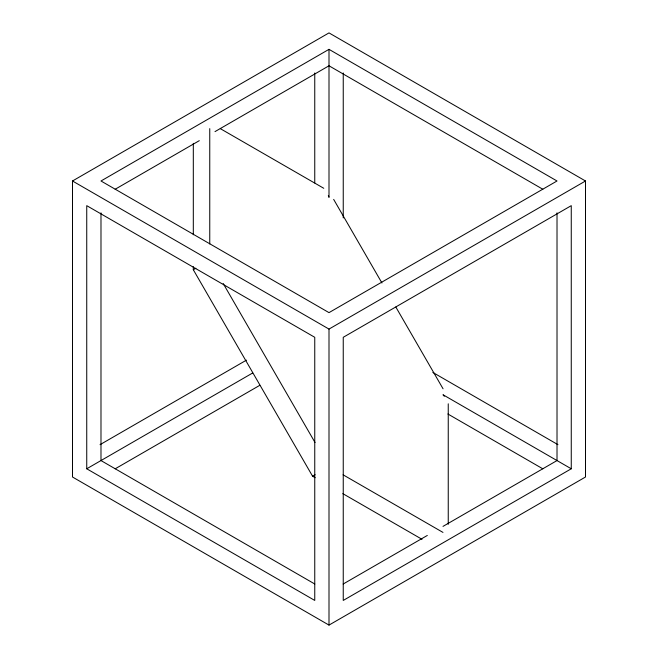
<?xml version="1.0" encoding="UTF-8"?>
<svg xmlns="http://www.w3.org/2000/svg" width="658" height="658" viewBox="0 0 658 658"><rect width="100%" height="100%" fill="white"/><g stroke="black" fill="none" stroke-linecap="round" stroke-linejoin="round"><path stroke-width="0.99" d="M72.495 180.991L329 32.9L585.505 180.991L585.505 477.009L329 625.1L72.495 477.009L72.495 180.991L329 329.082L585.505 180.991M329 49.342L100.987 180.991L329 312.632L557.013 180.991L329 49.342L329 197.359L328.342 195.467M115.158 189.257L199.3 140.672M214.993 131.616L329 65.792L542.825 189.241M315.231 477.724L312.558 476.186L193.312 269.739L195.878 268.258M100.049 444.66L246.437 360.14M86.741 468.784L314.754 600.433L314.754 337.299L86.741 205.658L86.741 468.784L252.697 372.971M115.175 468.817L259.795 385.317M312.558 476.186L315.116 474.706M343.172 584.024L427.305 535.456M443.007 526.384L557.013 460.567L557.013 212.855M571.259 468.784L343.246 600.433L343.246 337.299L571.259 205.658L571.259 468.784L443.007 394.742L444.315 396.256M220.298 128.631L323.769 188.295M432.849 372.436L557.951 444.66M447.892 414.005L542.825 468.817M343.106 474.821L442.974 532.412M342.81 493.632L422.017 539.305M314.804 584.016L100.987 460.567L100.987 212.855M333.672 199.399L381.944 282.981M395.812 306.99L443.056 388.788M223.202 283.516L315.042 442.521M448.246 403.806L448.246 524.303M343.246 72.989L343.246 217.913M329 329.082L329 625.1M314.754 72.989L314.754 182.965M209.754 128.631L209.754 243.954M193.312 143.354L193.312 234.799M193.312 266.654L193.312 269.739"/></g></svg>
